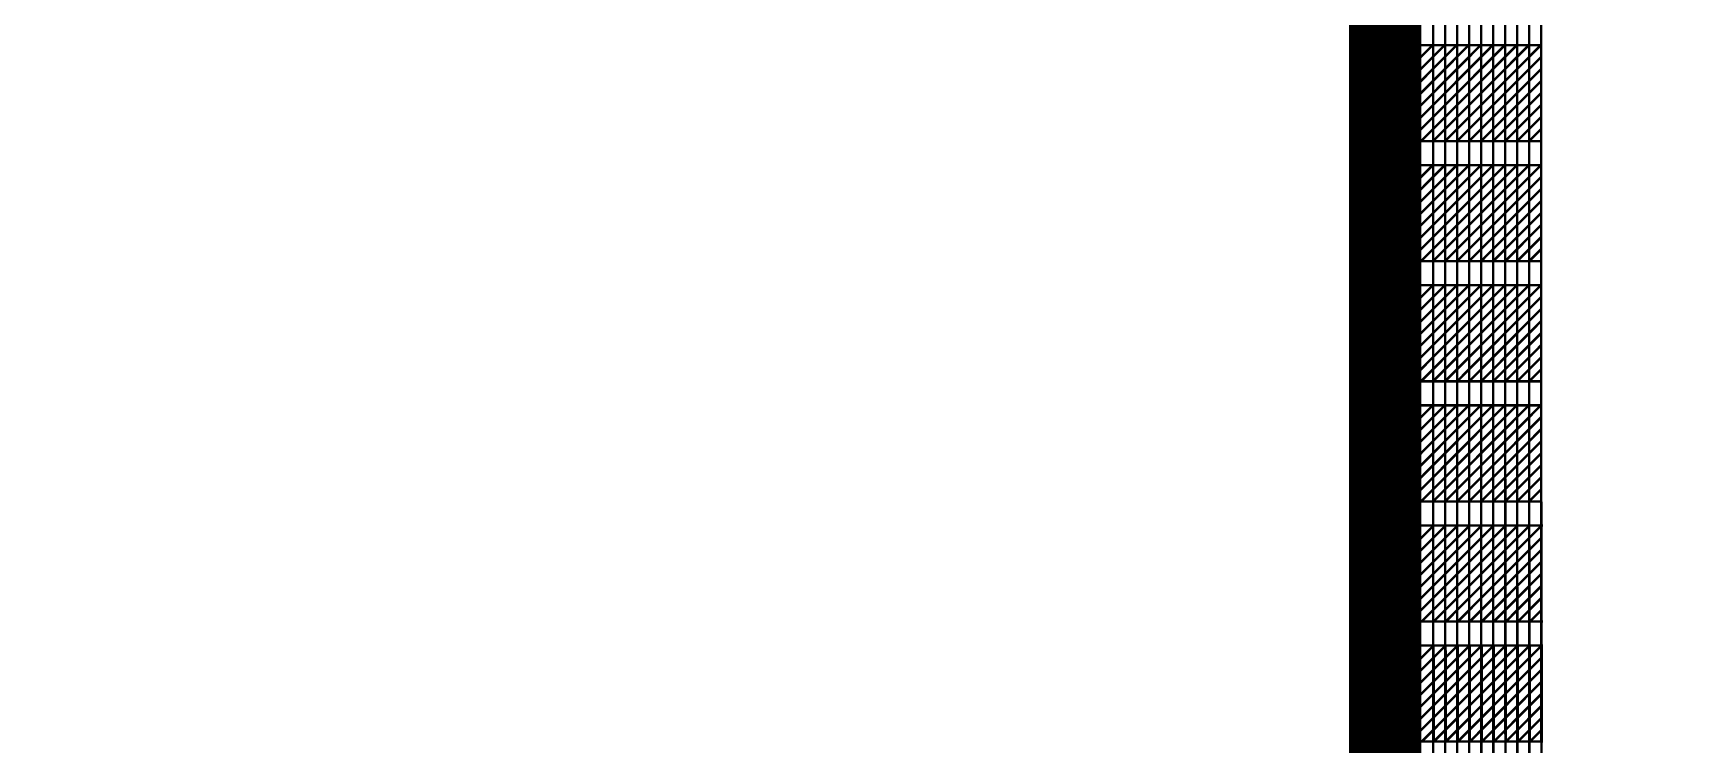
# Model space of a CAD drawing. Header units: millimetres. Extents: x -51 to 51, y -51 to 51.
# Drawn here: x -31.48 to -24.6, y -10.61 to -7.65 of the extents above; entities that cross this region are included whole.
import ezdxf

# ---------------------------------------------------------------- set-up
doc = ezdxf.new("R2010")
doc.units = ezdxf.units.MM
doc.linetypes.add('DASHED', pattern=[19.05, 12.7, -6.35])
for name, color, linetype in [('bottom_SU8', 5, 'Continuous'), ('metal', 43, 'Continuous'), ('Pt_pads', 1, 'Continuous'), ('reference', 18, 'DASHED')]:
    doc.layers.add(name, color=color, linetype=linetype)
doc.layers.add('top SU-8', color=3, linetype='Continuous', transparency=0.63)

msp = doc.modelspace()

# ---------------------------------------------------------------- linework, layer by layer
at = {"layer": 'bottom_SU8', "transparency": 33554544, "const_width": 1}
msp.add_lwpolyline([(-28.578, 24.8878, 0.187667), (-37.8518, -0.7933, 0.186827), (-27.3295, -26.1126, 0.184277), (-2.8594, -37.7245, 0.185083), (23.0094, -30.0775, 0.238565), (37.7593, 0.5371, 0.237346), (21.8297, 30.7311, 0.185761), (-4.5603, 37.5238, 0.186578)], format="xyb", close=True, dxfattribs=at)
at = {"layer": 'bottom_SU8', "transparency": 33554544}
for points, const_width in [([(-25.85, 5.9298), (-25.85, -19.1017)], 0.3), ([(-25.6485, -19.0957), (-25.6531, -3.1964)], 0.01), ([(-25.5988, -19.0957), (-25.6031, -3.1964)], 0.01), ([(-25.5488, -19.0957), (-25.5531, -3.1964)], 0.01), ([(-25.4985, -19.0957), (-25.5031, -3.1961)], 0.01), ([(-25.4485, -19.0957), (-25.4531, -3.1964)], 0.01), ([(-25.3985, -19.0957), (-25.4031, -3.1961)], 0.01), ([(-25.3485, -19.0957), (-25.3528, -3.1961)], 0.01), ([(-25.2985, -19.0957), (-25.3031, -3.1961)], 0.01), ([(-25.2485, -19.0957), (-25.2531, -3.1961)], 0.01), ([(-25.1985, -19.0957), (-25.2031, -3.1921)], 0.01), ([(-25.7377, -7.7811), (-25.6528, -7.6961)], 0.01), ([(-25.7375, -7.831), (-25.6028, -7.6961)], 0.01), ([(-25.7375, -7.8811), (-25.5528, -7.6961)], 0.01), ([(-25.7375, -7.9313), (-25.5028, -7.6961)], 0.01), ([(-25.7375, -7.9814), (-25.4528, -7.6961)], 0.01), ([(-25.7375, -8.0315), (-25.4028, -7.6961)], 0.01), ([(-25.7375, -8.0816), (-25.3528, -7.6961)], 0.01), ([(-25.7375, -7.6961), (-25.1972, -7.6961)], 0.01), ([(-25.702, -8.0961), (-25.3028, -7.6961)], 0.01), ([(-25.652, -8.0961), (-25.2528, -7.6961)], 0.01), ([(-25.602, -8.0961), (-25.2028, -7.6961)], 0.01), ([(-25.552, -8.0961), (-25.2027, -7.7461)], 0.01), ([(-25.502, -8.0961), (-25.2026, -7.7961)], 0.01), ([(-25.452, -8.0961), (-25.2025, -7.8461)], 0.01), ([(-25.402, -8.0961), (-25.2024, -7.8961)], 0.01), ([(-25.352, -8.0961), (-25.2023, -7.9461)], 0.01), ([(-25.302, -8.0961), (-25.2022, -7.9961)], 0.01), ([(-25.252, -8.0961), (-25.2021, -8.0461)], 0.01), ([(-25.7375, -8.0961), (-25.1971, -8.0961)], 0.01), ([(-25.7377, -8.2811), (-25.6528, -8.1961)], 0.01), ([(-25.7375, -8.331), (-25.6028, -8.1961)], 0.01), ([(-25.7375, -8.3811), (-25.5528, -8.1961)], 0.01), ([(-25.7375, -8.4313), (-25.5028, -8.1961)], 0.01), ([(-25.7375, -8.4814), (-25.4528, -8.1961)], 0.01), ([(-25.7375, -8.5315), (-25.4028, -8.1961)], 0.01), ([(-25.7375, -8.5816), (-25.3528, -8.1961)], 0.01), ([(-25.7375, -8.1961), (-25.1972, -8.1961)], 0.01), ([(-25.702, -8.5961), (-25.3028, -8.1961)], 0.01), ([(-25.652, -8.5961), (-25.2528, -8.1961)], 0.01), ([(-25.602, -8.5961), (-25.2028, -8.1961)], 0.01), ([(-25.552, -8.5961), (-25.2027, -8.2461)], 0.01), ([(-25.502, -8.5961), (-25.2026, -8.2961)], 0.01), ([(-25.452, -8.5961), (-25.2025, -8.3461)], 0.01), ([(-25.402, -8.5961), (-25.2024, -8.3961)], 0.01), ([(-25.352, -8.5961), (-25.2023, -8.4461)], 0.01), ([(-25.302, -8.5961), (-25.2022, -8.4961)], 0.01), ([(-25.7375, -8.5961), (-25.1971, -8.5961)], 0.01), ([(-25.252, -8.5961), (-25.2021, -8.5461)], 0.01), ([(-25.7377, -8.7811), (-25.6528, -8.6961)], 0.01), ([(-25.7375, -8.831), (-25.6028, -8.6961)], 0.01), ([(-25.7375, -8.8811), (-25.5528, -8.6961)], 0.01), ([(-25.7375, -8.9313), (-25.5028, -8.6961)], 0.01), ([(-25.7375, -8.9814), (-25.4528, -8.6961)], 0.01), ([(-25.7375, -9.0315), (-25.4028, -8.6961)], 0.01), ([(-25.7375, -9.0816), (-25.3528, -8.6961)], 0.01), ([(-25.7375, -8.6961), (-25.1972, -8.6961)], 0.01), ([(-25.702, -9.0961), (-25.3028, -8.6961)], 0.01), ([(-25.652, -9.0961), (-25.2528, -8.6961)], 0.01), ([(-25.602, -9.0961), (-25.2028, -8.6961)], 0.01), ([(-25.552, -9.0961), (-25.2027, -8.7461)], 0.01), ([(-25.502, -9.0961), (-25.2026, -8.7961)], 0.01), ([(-25.452, -9.0961), (-25.2025, -8.8461)], 0.01), ([(-25.402, -9.0961), (-25.2024, -8.8961)], 0.01), ([(-25.352, -9.0961), (-25.2023, -8.9461)], 0.01), ([(-25.302, -9.0961), (-25.2022, -8.9961)], 0.01), ([(-25.252, -9.0961), (-25.2021, -9.0461)], 0.01), ([(-25.7375, -9.0961), (-25.1971, -9.0961)], 0.01), ([(-25.7377, -9.2811), (-25.6528, -9.1961)], 0.01), ([(-25.7375, -9.331), (-25.6028, -9.1961)], 0.01), ([(-25.7375, -9.3811), (-25.5528, -9.1961)], 0.01), ([(-25.7375, -9.4313), (-25.5028, -9.1961)], 0.01), ([(-25.7375, -9.4814), (-25.4528, -9.1961)], 0.01), ([(-25.7375, -9.5315), (-25.4028, -9.1961)], 0.01), ([(-25.7375, -9.5816), (-25.3528, -9.1961)], 0.01), ([(-25.7375, -9.1961), (-25.1972, -9.1961)], 0.01), ([(-25.702, -9.5961), (-25.3028, -9.1961)], 0.01), ([(-25.652, -9.5961), (-25.2528, -9.1961)], 0.01), ([(-25.602, -9.5961), (-25.2028, -9.1961)], 0.01), ([(-25.552, -9.5961), (-25.2027, -9.2461)], 0.01), ([(-25.502, -9.5961), (-25.2026, -9.2961)], 0.01), ([(-25.452, -9.5961), (-25.2025, -9.3461)], 0.01), ([(-25.402, -9.5961), (-25.2024, -9.3961)], 0.01), ([(-25.352, -9.5961), (-25.2023, -9.4461)], 0.01), ([(-25.302, -9.5961), (-25.2022, -9.4961)], 0.01), ([(-25.252, -9.5961), (-25.2021, -9.5461)], 0.01), ([(-25.7375, -9.5961), (-25.1971, -9.5961)], 0.01), ([(-25.7345, -9.7811), (-25.6496, -9.6961)], 0.01), ([(-25.7343, -9.831), (-25.5996, -9.6961)], 0.01), ([(-25.7343, -9.8811), (-25.5496, -9.6961)], 0.01), ([(-25.7343, -9.9312), (-25.4996, -9.6961)], 0.01), ([(-25.7343, -9.9813), (-25.4496, -9.6961)], 0.01), ([(-25.7343, -10.0314), (-25.3996, -9.6961)], 0.01), ([(-25.7343, -10.0816), (-25.3496, -9.6961)], 0.01), ([(-25.7343, -9.6961), (-25.1941, -9.6961)], 0.01), ([(-25.6988, -10.0961), (-25.2996, -9.6961)], 0.01), ([(-25.6488, -10.0961), (-25.2496, -9.6961)], 0.01), ([(-25.5988, -10.0961), (-25.1996, -9.6961)], 0.01), ([(-25.5488, -10.0961), (-25.1995, -9.7461)], 0.01), ([(-25.4988, -10.0961), (-25.1994, -9.7961)], 0.01), ([(-25.4488, -10.0961), (-25.1993, -9.8461)], 0.01), ([(-25.3988, -10.0961), (-25.1992, -9.8961)], 0.01), ([(-25.3488, -10.0961), (-25.1991, -9.9461)], 0.01), ([(-25.2988, -10.0961), (-25.199, -9.9961)], 0.01), ([(-25.2488, -10.0961), (-25.1989, -10.0461)], 0.01), ([(-25.7343, -10.0961), (-25.194, -10.0961)], 0.01), ([(-25.7344, -10.2808), (-25.6495, -10.1957)], 0.01), ([(-25.7342, -10.3307), (-25.5995, -10.1957)], 0.01), ([(-25.7342, -10.3808), (-25.5495, -10.1957)], 0.01), ([(-25.7342, -10.4309), (-25.4995, -10.1957)], 0.01), ([(-25.7342, -10.481), (-25.4495, -10.1957)], 0.01), ([(-25.7342, -10.5311), (-25.3995, -10.1957)], 0.01), ([(-25.7342, -10.5812), (-25.3495, -10.1957)], 0.01), ([(-25.7342, -10.1957), (-25.1939, -10.1957)], 0.01), ([(-25.6986, -10.5957), (-25.2995, -10.1957)], 0.01), ([(-25.6486, -10.5957), (-25.6495, -10.1957)], 0.01), ([(-25.6486, -10.5957), (-25.2495, -10.1957)], 0.01), ([(-25.5986, -10.5957), (-25.5995, -10.1957)], 0.01), ([(-25.5986, -10.5957), (-25.1995, -10.1957)], 0.01), ([(-25.5486, -10.5957), (-25.5495, -10.1957)], 0.01), ([(-25.5486, -10.5957), (-25.1994, -10.2457)], 0.01), ([(-25.4986, -10.5957), (-25.4995, -10.1957)], 0.01), ([(-25.4486, -10.5957), (-25.4495, -10.1957)], 0.01), ([(-25.3986, -10.5957), (-25.3995, -10.1957)], 0.01), ([(-25.3486, -10.5957), (-25.3495, -10.1957)], 0.01), ([(-25.2986, -10.5957), (-25.2995, -10.1957)], 0.01), ([(-25.2486, -10.5957), (-25.2495, -10.1957)], 0.01), ([(-25.1986, -10.5957), (-25.1995, -10.1957)], 0.01), ([(-25.4986, -10.5957), (-25.1993, -10.2957)], 0.01), ([(-25.4486, -10.5957), (-25.1992, -10.3457)], 0.01), ([(-25.3986, -10.5957), (-25.1991, -10.3957)], 0.01), ([(-25.3486, -10.5957), (-25.199, -10.4457)], 0.01), ([(-25.2986, -10.5957), (-25.1988, -10.4957)], 0.01), ([(-25.7342, -10.5957), (-25.1938, -10.5957)], 0.01), ([(-25.2486, -10.5957), (-25.1987, -10.5457)], 0.01)]:
    msp.add_lwpolyline(points, dxfattribs=dict(at, const_width=const_width))
at = {"layer": 'metal', "transparency": 33554544, "const_width": 1}
msp.add_lwpolyline([(-28.578, 24.8878, 0.187667), (-37.8518, -0.7933, 0.186827), (-27.3295, -26.1126, 0.184277), (-2.8594, -37.7245, 0.185083), (23.0094, -30.0775, 0.238565), (37.7593, 0.5371, 0.237346), (21.8297, 30.7311, 0.185761), (-4.5603, 37.5238, 0.186578)], format="xyb", close=True, dxfattribs=at)
at = {"layer": 'metal', "transparency": 33554544}
for points, const_width in [([(-25.848, -11.0957), (-25.848, 10.5754)], 0.004), ([(-25.866, -12.0957), (-25.866, 10.0274)], 0.004), ([(-25.857, -11.5957), (-25.857, 10.0291)], 0.004), ([(-25.839, -10.5957), (-25.839, 9.9562)], 0.004), ([(-25.884, -13.0957), (-25.884, 9.4365)], 0.004), ([(-25.875, -12.5957), (-25.875, 9.4365)], 0.004), ([(-25.83, -10.0961), (-25.83, 9.3481)], 0.004), ([(-25.821, -9.5961), (-25.821, 9.3481)], 0.004), ([(-25.902, -14.0957), (-25.902, 8.8389)], 0.004), ([(-25.893, -13.5957), (-25.893, 8.8407)], 0.004), ([(-25.812, -9.0961), (-25.812, 8.7599)], 0.004), ([(-25.803, -8.5961), (-25.803, 8.7617)], 0.004), ([(-25.92, -15.0957), (-25.92, 8.2445)], 0.004), ([(-25.911, -14.5957), (-25.911, 8.2445)], 0.004), ([(-25.794, -8.0961), (-25.794, 8.1764)], 0.004), ([(-25.938, -16.0957), (-25.938, 7.6503)], 0.004), ([(-25.929, -15.5957), (-25.929, 7.6503)], 0.004), ([(-25.956, -17.0957), (-25.956, 7.0554)], 0.004), ([(-25.947, -16.5957), (-25.947, 7.0554)], 0.004), ([(-25.974, -18.0957), (-25.974, 6.4565)], 0.004), ([(-25.965, -17.5957), (-25.965, 6.4576)], 0.004), ([(-25.992, -19.0957), (-25.992, 5.8889)], 0.004), ([(-25.983, -18.5957), (-25.983, 5.8943)], 0.004), ([(-25.7121, -7.8054), (-25.6026, -7.6957)], 0.006), ([(-25.712, -7.8554), (-25.5526, -7.6957)], 0.006), ([(-25.712, -7.9055), (-25.5026, -7.6957)], 0.006), ([(-25.712, -7.9556), (-25.4526, -7.6957)], 0.006), ([(-25.712, -8.0558), (-25.3526, -7.6957)], 0.006), ([(-25.712, -7.6957), (-25.1997, -7.6957)], 0.006), ([(-25.7119, -8.0057), (-25.4026, -7.6957)], 0.006), ([(-25.7119, -7.7551), (-25.6526, -7.6957)], 0.006), ([(-25.7018, -8.0957), (-25.3026, -7.6957)], 0.006), ([(-25.6518, -8.0957), (-25.6526, -7.6957)], 0.006), ([(-25.6518, -8.0957), (-25.2526, -7.6957)], 0.006), ([(-25.6018, -8.0957), (-25.6026, -7.6957)], 0.006), ([(-25.6018, -8.0957), (-25.2026, -7.6957)], 0.006), ([(-25.5518, -8.0957), (-25.5526, -7.6957)], 0.006), ([(-25.5018, -8.0957), (-25.5026, -7.6957)], 0.006), ([(-25.4518, -8.0957), (-25.4526, -7.6957)], 0.006), ([(-25.4018, -8.0957), (-25.4026, -7.6957)], 0.006), ([(-25.3518, -8.0957), (-25.3526, -7.6957)], 0.006), ([(-25.3018, -8.0957), (-25.3026, -7.6957)], 0.006), ([(-25.2518, -8.0957), (-25.2526, -7.6957)], 0.006), ([(-25.2018, -8.0957), (-25.2026, -7.6957)], 0.006), ([(-25.5518, -8.0957), (-25.2025, -7.7457)], 0.006), ([(-25.5018, -8.0957), (-25.2024, -7.7957)], 0.006), ([(-25.4518, -8.0957), (-25.2023, -7.8457)], 0.006), ([(-25.4018, -8.0957), (-25.2022, -7.8957)], 0.006), ([(-25.3518, -8.0957), (-25.2021, -7.9457)], 0.006), ([(-25.3018, -8.0957), (-25.202, -7.9957)], 0.006), ([(-25.2518, -8.0957), (-25.2019, -8.0457)], 0.006), ([(-25.7141, -8.0957), (-25.1993, -8.0957)], 0.006), ([(-25.7121, -8.3054), (-25.6026, -8.1957)], 0.006), ([(-25.712, -8.3554), (-25.5526, -8.1957)], 0.006), ([(-25.712, -8.4055), (-25.5026, -8.1957)], 0.006), ([(-25.712, -8.4556), (-25.4526, -8.1957)], 0.006), ([(-25.712, -8.5558), (-25.3526, -8.1957)], 0.006), ([(-25.712, -8.1957), (-25.1997, -8.1957)], 0.006), ([(-25.7119, -8.5057), (-25.4026, -8.1957)], 0.006), ([(-25.7119, -8.2551), (-25.6526, -8.1957)], 0.006), ([(-25.7018, -8.5957), (-25.3026, -8.1957)], 0.006), ([(-25.6518, -8.5957), (-25.6526, -8.1957)], 0.006), ([(-25.6518, -8.5957), (-25.2526, -8.1957)], 0.006), ([(-25.6018, -8.5957), (-25.6026, -8.1957)], 0.006), ([(-25.6018, -8.5957), (-25.2026, -8.1957)], 0.006), ([(-25.5518, -8.5957), (-25.5526, -8.1957)], 0.006), ([(-25.5518, -8.5957), (-25.2025, -8.2457)], 0.006), ([(-25.5018, -8.5957), (-25.5026, -8.1957)], 0.006), ([(-25.4518, -8.5957), (-25.4526, -8.1957)], 0.006), ([(-25.4018, -8.5957), (-25.4026, -8.1957)], 0.006), ([(-25.3518, -8.5957), (-25.3526, -8.1957)], 0.006), ([(-25.3018, -8.5957), (-25.3026, -8.1957)], 0.006), ([(-25.2518, -8.5957), (-25.2526, -8.1957)], 0.006), ([(-25.2018, -8.5957), (-25.2026, -8.1957)], 0.006), ([(-25.5018, -8.5957), (-25.2024, -8.2957)], 0.006), ([(-25.4518, -8.5957), (-25.2023, -8.3457)], 0.006), ([(-25.4018, -8.5957), (-25.2022, -8.3957)], 0.006), ([(-25.3518, -8.5957), (-25.2021, -8.4457)], 0.006), ([(-25.3018, -8.5957), (-25.202, -8.4957)], 0.006), ([(-25.7141, -8.5957), (-25.1993, -8.5957)], 0.006), ([(-25.2518, -8.5957), (-25.2019, -8.5457)], 0.006), ([(-25.7121, -8.8054), (-25.6026, -8.6957)], 0.006), ([(-25.712, -8.8554), (-25.5526, -8.6957)], 0.006), ([(-25.712, -8.9055), (-25.5026, -8.6957)], 0.006), ([(-25.712, -8.9556), (-25.4526, -8.6957)], 0.006), ([(-25.712, -9.0558), (-25.3526, -8.6957)], 0.006), ([(-25.712, -8.6957), (-25.1997, -8.6957)], 0.006), ([(-25.7119, -9.0057), (-25.4026, -8.6957)], 0.006), ([(-25.7119, -8.7551), (-25.6526, -8.6957)], 0.006), ([(-25.7018, -9.0957), (-25.3026, -8.6957)], 0.006), ([(-25.6518, -9.0957), (-25.6526, -8.6957)], 0.006), ([(-25.6518, -9.0957), (-25.2526, -8.6957)], 0.006), ([(-25.6018, -9.0957), (-25.6026, -8.6957)], 0.006), ([(-25.6018, -9.0957), (-25.2026, -8.6957)], 0.006), ([(-25.5518, -9.0957), (-25.5526, -8.6957)], 0.006), ([(-25.5518, -9.0957), (-25.2025, -8.7457)], 0.006), ([(-25.5018, -9.0957), (-25.5026, -8.6957)], 0.006), ([(-25.4518, -9.0957), (-25.4526, -8.6957)], 0.006), ([(-25.4018, -9.0957), (-25.4026, -8.6957)], 0.006), ([(-25.3518, -9.0957), (-25.3526, -8.6957)], 0.006), ([(-25.3018, -9.0957), (-25.3026, -8.6957)], 0.006), ([(-25.2518, -9.0957), (-25.2526, -8.6957)], 0.006), ([(-25.2018, -9.0957), (-25.2026, -8.6957)], 0.006), ([(-25.5018, -9.0957), (-25.2024, -8.7957)], 0.006), ([(-25.4518, -9.0957), (-25.2023, -8.8457)], 0.006), ([(-25.4018, -9.0957), (-25.2022, -8.8957)], 0.006), ([(-25.3518, -9.0957), (-25.2021, -8.9457)], 0.006), ([(-25.3018, -9.0957), (-25.202, -8.9957)], 0.006), ([(-25.2518, -9.0957), (-25.2019, -9.0457)], 0.006), ([(-25.7141, -9.0957), (-25.1993, -9.0957)], 0.006), ([(-25.7121, -9.3054), (-25.6026, -9.1957)], 0.006), ([(-25.712, -9.3554), (-25.5526, -9.1957)], 0.006), ([(-25.712, -9.4055), (-25.5026, -9.1957)], 0.006), ([(-25.712, -9.4556), (-25.4526, -9.1957)], 0.006), ([(-25.712, -9.5558), (-25.3526, -9.1957)], 0.006), ([(-25.712, -9.1957), (-25.1997, -9.1957)], 0.006), ([(-25.7119, -9.5057), (-25.4026, -9.1957)], 0.006), ([(-25.7119, -9.2551), (-25.6526, -9.1957)], 0.006), ([(-25.7018, -9.5957), (-25.3026, -9.1957)], 0.006), ([(-25.6518, -9.5957), (-25.6526, -9.1957)], 0.006), ([(-25.6518, -9.5957), (-25.2526, -9.1957)], 0.006), ([(-25.6018, -9.5957), (-25.6026, -9.1957)], 0.006), ([(-25.6018, -9.5957), (-25.2026, -9.1957)], 0.006), ([(-25.5518, -9.5957), (-25.5526, -9.1957)], 0.006), ([(-25.5018, -9.5957), (-25.5026, -9.1957)], 0.006), ([(-25.4518, -9.5957), (-25.4526, -9.1957)], 0.006), ([(-25.4018, -9.5957), (-25.4026, -9.1957)], 0.006), ([(-25.3518, -9.5957), (-25.3526, -9.1957)], 0.006), ([(-25.3018, -9.5957), (-25.3026, -9.1957)], 0.006), ([(-25.2518, -9.5957), (-25.2526, -9.1957)], 0.006), ([(-25.2018, -9.5957), (-25.2026, -9.1957)], 0.006), ([(-25.5518, -9.5957), (-25.2025, -9.2457)], 0.006), ([(-25.5018, -9.5957), (-25.2024, -9.2957)], 0.006), ([(-25.4518, -9.5957), (-25.2023, -9.3457)], 0.006), ([(-25.4018, -9.5957), (-25.2022, -9.3957)], 0.006), ([(-25.3518, -9.5957), (-25.2021, -9.4457)], 0.006), ([(-25.3018, -9.5957), (-25.202, -9.4957)], 0.006), ([(-25.2518, -9.5957), (-25.2019, -9.5457)], 0.006), ([(-25.7141, -9.5957), (-25.1993, -9.5957)], 0.006), ([(-25.7097, -9.8057), (-25.6003, -9.696)], 0.006), ([(-25.7097, -9.8557), (-25.5503, -9.696)], 0.006), ([(-25.7097, -9.9058), (-25.5003, -9.696)], 0.006), ([(-25.7097, -10.0561), (-25.3503, -9.696)], 0.006), ([(-25.7097, -9.696), (-25.1973, -9.696)], 0.006), ([(-25.7096, -9.9559), (-25.4503, -9.696)], 0.006), ([(-25.7096, -10.0059), (-25.4003, -9.696)], 0.006), ([(-25.7096, -9.7554), (-25.6503, -9.696)], 0.006), ([(-25.6994, -10.096), (-25.3003, -9.696)], 0.006), ([(-25.651, -10.096), (-25.6512, -9.696)], 0.006), ([(-25.6494, -10.096), (-25.2503, -9.696)], 0.006), ([(-25.6015, -10.096), (-25.601, -9.696)], 0.006), ([(-25.5994, -10.096), (-25.2003, -9.696)], 0.006), ([(-25.551, -10.096), (-25.551, -9.696)], 0.006), ([(-25.5008, -10.096), (-25.5009, -9.696)], 0.006), ([(-25.4512, -10.096), (-25.4513, -9.696)], 0.006), ([(-25.4008, -10.096), (-25.4009, -9.696)], 0.006), ([(-25.3507, -10.096), (-25.3511, -9.696)], 0.006), ([(-25.3008, -10.096), (-25.3011, -9.696)], 0.006), ([(-25.2511, -10.096), (-25.2514, -9.696)], 0.006), ([(-25.2013, -10.096), (-25.201, -9.696)], 0.006), ([(-25.5494, -10.096), (-25.2002, -9.746)], 0.006), ([(-25.4994, -10.096), (-25.2001, -9.796)], 0.006), ([(-25.4494, -10.096), (-25.2, -9.846)], 0.006), ([(-25.3994, -10.096), (-25.1998, -9.896)], 0.006), ([(-25.3494, -10.096), (-25.1997, -9.946)], 0.006), ([(-25.2994, -10.096), (-25.1996, -9.996)], 0.006), ([(-25.2494, -10.096), (-25.1995, -10.046)], 0.006), ([(-25.7117, -10.096), (-25.197, -10.096)], 0.006), ([(-25.7089, -10.3054), (-25.5995, -10.1957)], 0.006), ([(-25.7089, -10.3554), (-25.5495, -10.1957)], 0.006), ([(-25.7089, -10.4055), (-25.4995, -10.1957)], 0.006), ([(-25.7089, -10.5558), (-25.3495, -10.1957)], 0.006), ([(-25.7089, -10.1957), (-25.1965, -10.1957)], 0.006), ([(-25.7088, -10.4556), (-25.4495, -10.1957)], 0.006), ([(-25.7088, -10.5056), (-25.3995, -10.1957)], 0.006), ([(-25.7088, -10.2551), (-25.6495, -10.1957)], 0.006), ([(-25.6986, -10.5957), (-25.2995, -10.1957)], 0.006), ([(-25.6486, -10.5957), (-25.6495, -10.1957)], 0.006), ([(-25.6486, -10.5957), (-25.2495, -10.1957)], 0.006), ([(-25.5986, -10.5957), (-25.5995, -10.1957)], 0.006), ([(-25.5986, -10.5957), (-25.1995, -10.1957)], 0.006), ([(-25.5486, -10.5957), (-25.5495, -10.1957)], 0.006), ([(-25.5486, -10.5957), (-25.1994, -10.2457)], 0.006), ([(-25.4986, -10.5957), (-25.4995, -10.1957)], 0.006), ([(-25.4486, -10.5957), (-25.4495, -10.1957)], 0.006), ([(-25.3986, -10.5957), (-25.3995, -10.1957)], 0.006), ([(-25.3486, -10.5957), (-25.3495, -10.1957)], 0.006), ([(-25.2986, -10.5957), (-25.2995, -10.1957)], 0.006), ([(-25.2486, -10.5957), (-25.2495, -10.1957)], 0.006), ([(-25.1986, -10.5957), (-25.1995, -10.1957)], 0.006), ([(-25.4986, -10.5957), (-25.1993, -10.2957)], 0.006), ([(-25.4486, -10.5957), (-25.1992, -10.3457)], 0.006), ([(-25.3986, -10.5957), (-25.1991, -10.3957)], 0.006), ([(-25.3486, -10.5957), (-25.199, -10.4457)], 0.006), ([(-25.2986, -10.5957), (-25.1988, -10.4957)], 0.006), ([(-25.711, -10.5957), (-25.1962, -10.5957)], 0.006), ([(-25.2486, -10.5957), (-25.1987, -10.5457)], 0.006)]:
    msp.add_lwpolyline(points, dxfattribs=dict(at, const_width=const_width))
for points in [[(-25.794, -7.6961), (-25.707, -7.6961), (-25.707, -8.0961), (-25.794, -8.0961)], [(-25.803, -8.1961), (-25.707, -8.1961), (-25.707, -8.5961), (-25.803, -8.5961)], [(-25.812, -8.6961), (-25.707, -8.6961), (-25.707, -9.0961), (-25.812, -9.0961)], [(-25.821, -9.1961), (-25.707, -9.1961), (-25.707, -9.5961), (-25.821, -9.5961)], [(-25.83, -9.6961), (-25.7037, -9.6961), (-25.7037, -10.0961), (-25.83, -10.0961)], [(-25.839, -10.1957), (-25.7037, -10.1957), (-25.7037, -10.5957), (-25.839, -10.5957)]]:
    msp.add_lwpolyline(points, close=True, dxfattribs=at)
at = {"layer": 'Pt_pads', "transparency": 33554544, "const_width": 1}
msp.add_lwpolyline([(-28.578, 24.8878, 0.187667), (-37.8518, -0.7933, 0.186827), (-27.3295, -26.1126, 0.184277), (-2.8594, -37.7245, 0.185083), (23.0094, -30.0775, 0.238565), (37.7593, 0.5371, 0.237346), (21.8297, 30.7311, 0.185761), (-4.5603, 37.5238, 0.186578)], format="xyb", close=True, dxfattribs=at)
at = {"layer": 'reference'}
msp.add_circle((0, 0), 38.1, dxfattribs=at)
at = {"layer": 'top SU-8', "transparency": 33554544, "const_width": 1}
msp.add_lwpolyline([(-28.578, 24.8878, 0.187667), (-37.8518, -0.7933, 0.186827), (-27.3295, -26.1126, 0.184277), (-2.8594, -37.7245, 0.185083), (23.0094, -30.0775, 0.238565), (37.7593, 0.5371, 0.237346), (21.8297, 30.7311, 0.185761), (-4.5603, 37.5238, 0.186578)], format="xyb", close=True, dxfattribs=at)
at = {"layer": 'top SU-8', "transparency": 33554544}
msp.add_lwpolyline([(-25.7, -3.1692), (-26, -3.1692), (-26.0001, -19.1018), (-25.967, -19.1018)], close=True, dxfattribs=at)

doc.saveas('drawing.dxf')
